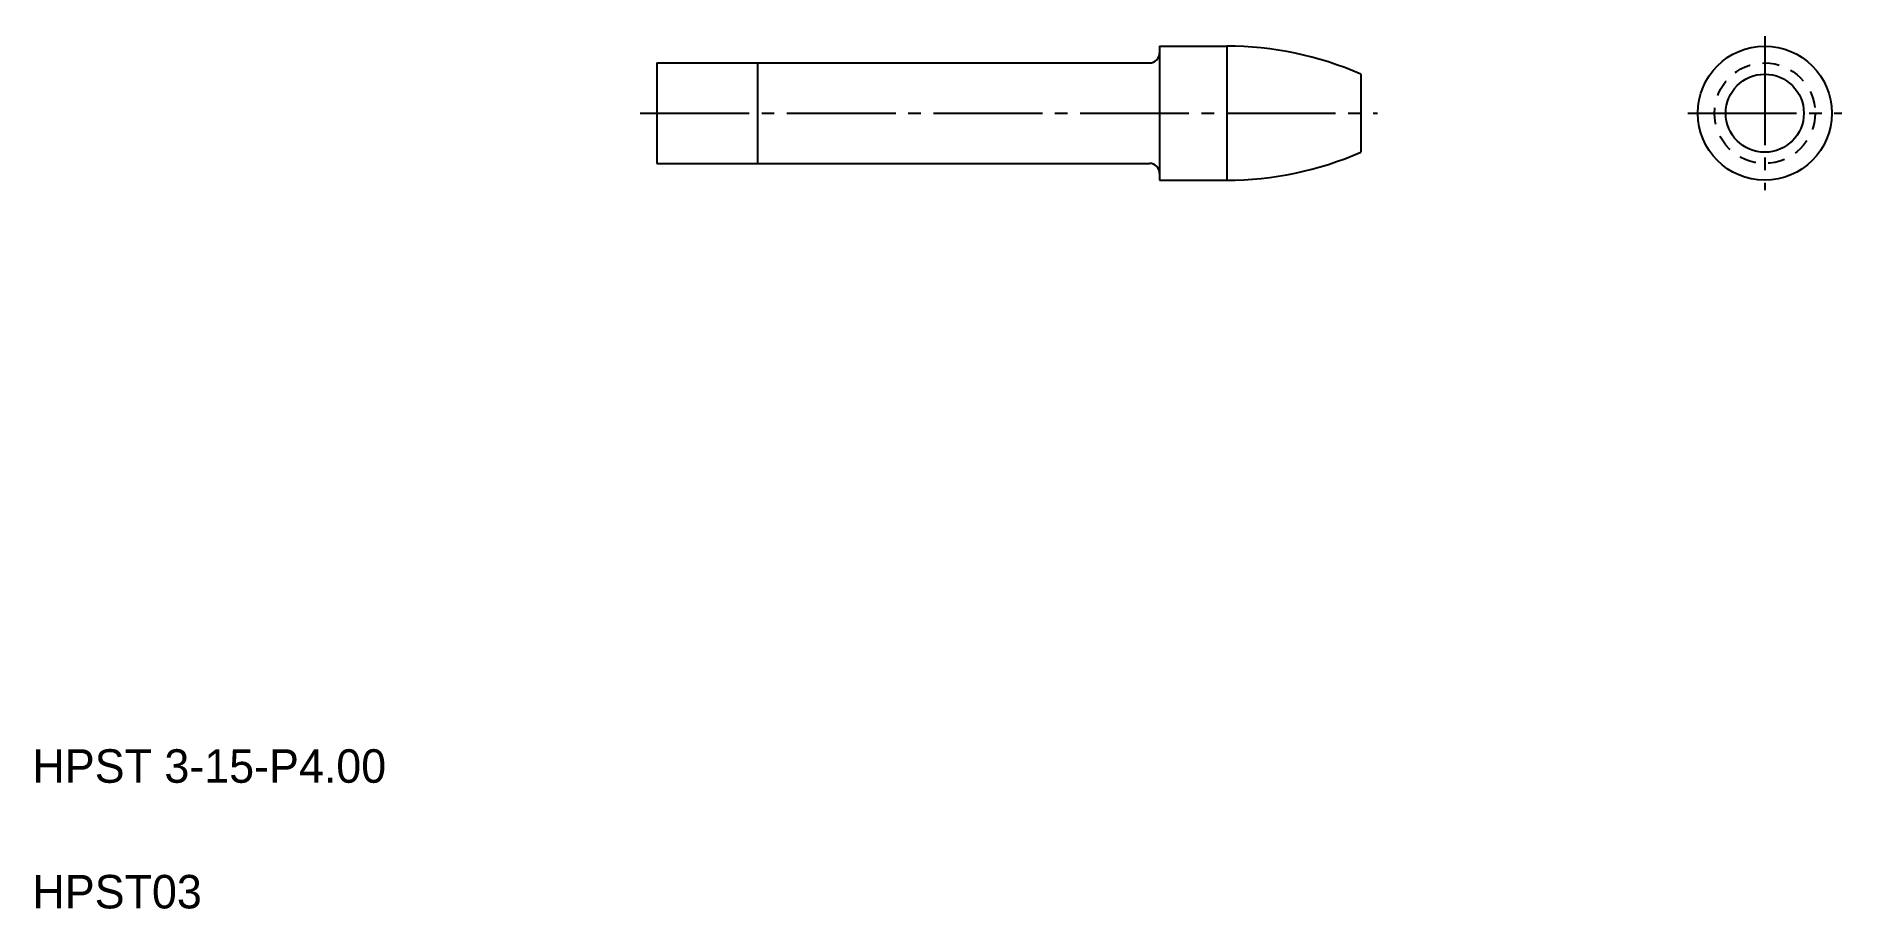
# Model space of a CAD drawing. Extents: x 2.6 to 56.5, y 2.5 to 28.5.
import ezdxf

# ---------------------------------------------------------------- set-up
doc = ezdxf.new("R2010")
doc.units = 0
doc.header["$LTSCALE"] = 0.25
doc.linetypes.add('CENTER', pattern=[17.5, 13, -1.5, 1.5, -1.5])
doc.linetypes.add('DASHED', pattern=[3.5, 2, -1.5])
doc.layers.get('0').update_dxf_attribs({"linetype": 'CONTINUOUS'})
doc.layers.add('CENTER', color=1, linetype='CENTER')
doc.styles.get("Standard").update_dxf_attribs({"font": 'txt', "height": 0.8})

msp = doc.modelspace()

# ---------------------------------------------------------------- linework, layer by layer
at = {"linetype": 'CONTINUOUS'}
for p, q in [((36.134, 28.235), (38.134, 28.235)), ((36.134, 28.235), (36.134, 24.235)), ((21.134, 27.735), (21.134, 24.735)), ((21.134, 27.735), (35.834, 27.735)), ((42.134, 27.401), (42.134, 25.07)), ((21.134, 24.735), (35.834, 24.735)), ((36.134, 24.235), (38.134, 24.235))]:
    msp.add_line(p, q, dxfattribs=at)
at = {"color": 3, "linetype": 'CONTINUOUS'}
for p, q in [((38.134, 28.235), (38.134, 24.235)), ((24.134, 27.735), (24.134, 24.735))]:
    msp.add_line(p, q, dxfattribs=at)
for p, q in [((42.134, 26.818), (42.134, 26.818)), ((42.134, 26.235), (42.134, 26.235))]:
    msp.add_line(p, q)
at = {"linetype": 'CONTINUOUS'}
for radius in [2, 1.165]:
    msp.add_circle((54.19, 26.235), radius, dxfattribs=at)
at = {"color": 3, "linetype": 'DASHED'}
msp.add_circle((54.19, 26.235), 1.5, dxfattribs=at)
at = {"linetype": 'CONTINUOUS'}
for centre, radius, start, end in [((35.834, 28.035), 0.3, 270, 0), ((38.134, 18.235), 10, 66.4218, 90), ((38.134, 34.235), 10, 270, 293.5782), ((35.834, 24.435), 0.3, 0, 90)]:
    msp.add_arc(centre, radius, start, end, dxfattribs=at)
at = {"layer": 'CENTER', "color": 1, "linetype": 'CENTER'}
for p, q in [((54.19, 28.535), (54.19, 23.935)), ((20.634, 26.235), (42.634, 26.235)), ((51.89, 26.235), (56.49, 26.235))]:
    msp.add_line(p, q, dxfattribs=at)

# ---------------------------------------------------------------- texts
for s, p in [('HPST 3-15-P4.00', (2.5, 6.25)), ('HPST03', (2.5, 2.5))]:
    msp.add_text(s, height=1).set_placement(p)

doc.saveas('drawing.dxf')
